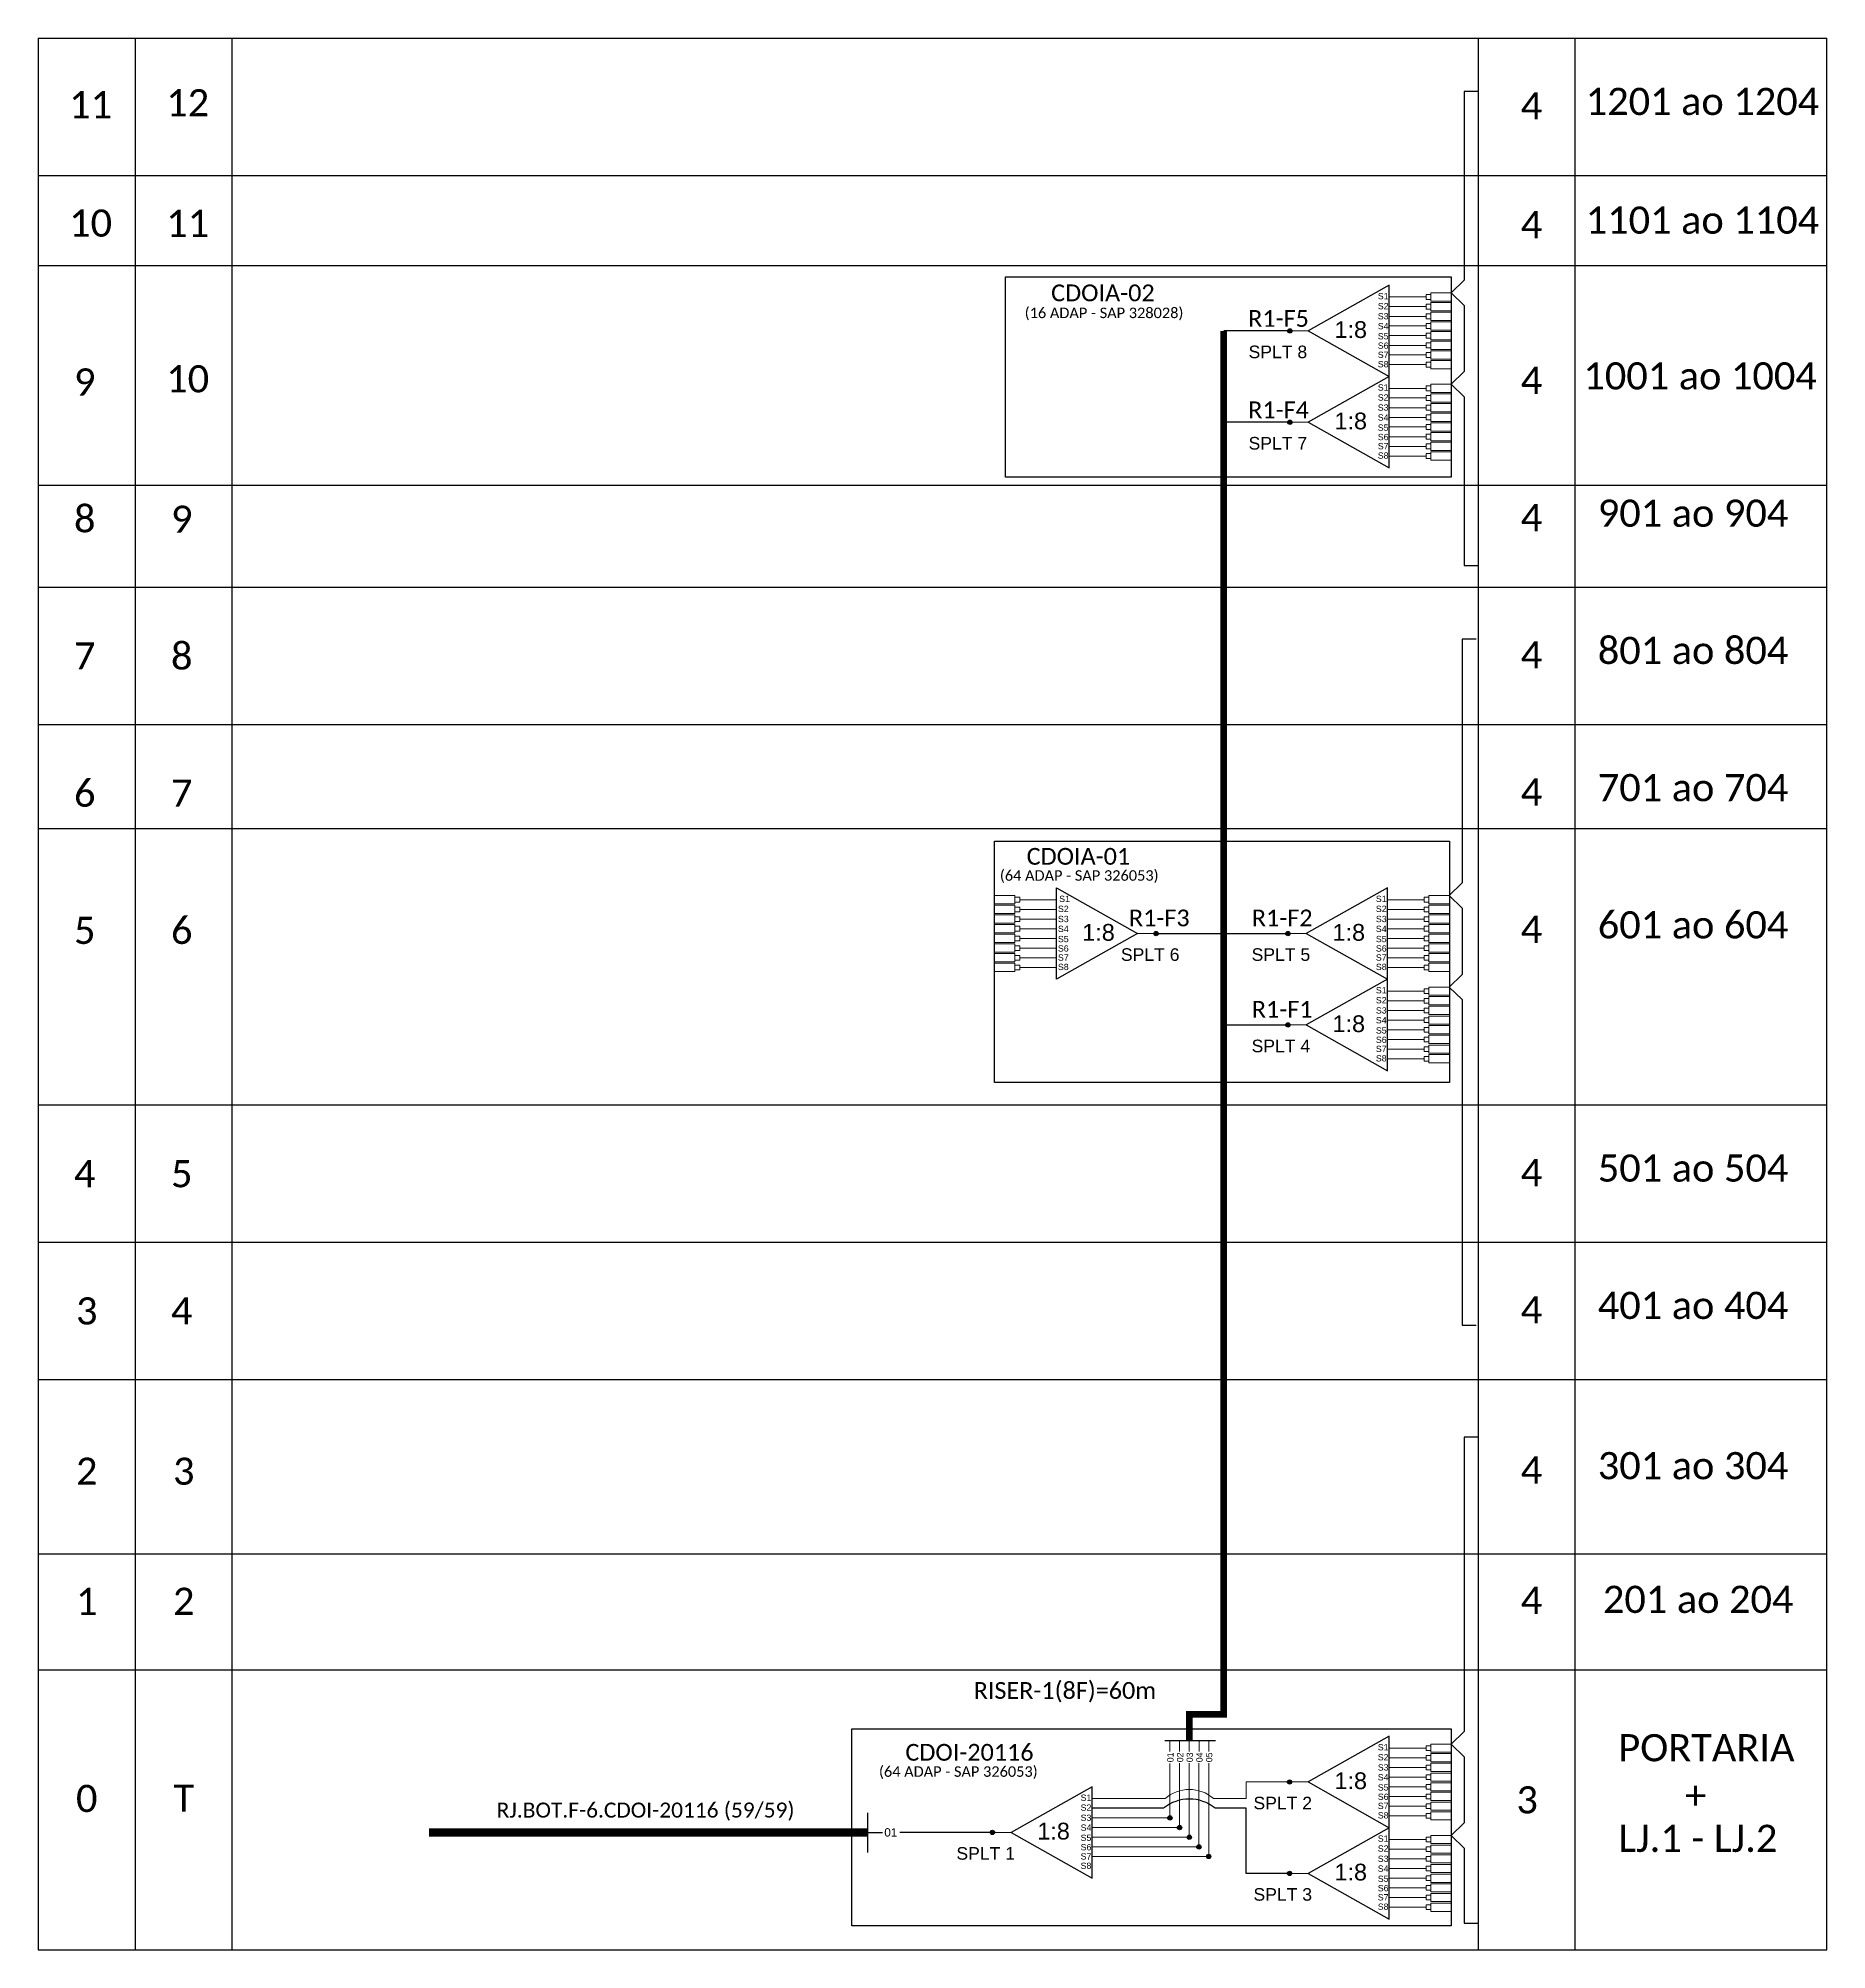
# Model space of a CAD drawing. Header units: metres. Extents: x -1286 to 449, y -500 to 94.
# Drawn here: x 54.1 to 267.4, y -266.8 to -38.8 of the extents above; entities that cross this region are included whole.
import ezdxf
from ezdxf.enums import TextEntityAlignment as Align

# ---------------------------------------------------------------- set-up
doc = ezdxf.new("R2010")
doc.units = ezdxf.units.M
doc.styles.add('ARIAL', font='arial.ttf')
doc.styles.add('WMF-Calibri0', font='calibri.ttf')

# ---------------------------------------------------------------- blocks, each defined once
blk = doc.blocks.new('SPLT_1-8_SC-APC')
at = {"color": 1}
blk.add_lwpolyline([(-7.37, -2.1), (-17.04, -7.55), (-7.37, -13), (-7.37, -2.1)], dxfattribs=at)
at = {"color": 3, "lineweight": 0}
for points in [[(-2.99, -3.51), (-7.37, -3.51)], [(-2.41, -3.02), (-2.41, -4)], [(-2.41, -3.02), (0, -3.02)], [(-2.41, -4), (0, -4)], [(-2.41, -4.17), (-2.41, -5.16)], [(-2.41, -4.17), (0, -4.17)], [(-7.37, -4.66), (-2.99, -4.66)], [(-7.37, -5.82), (-2.99, -5.82)], [(-2.41, -5.16), (0, -5.16)], [(-2.41, -5.32), (-2.41, -6.31)], [(-2.41, -5.32), (0, -5.32)], [(-2.41, -6.31), (0, -6.31)], [(-2.41, -6.48), (-2.41, -7.46)], [(-2.41, -6.48), (0, -6.48)], [(-7.37, -6.97), (-2.99, -6.97)], [(-7.37, -8.12), (-2.99, -8.12)], [(-2.41, -7.46), (0, -7.46)], [(-2.41, -7.63), (-2.41, -8.62)], [(-2.41, -7.63), (0, -7.63)], [(-2.41, -8.62), (0, -8.62)], [(-2.41, -8.78), (-2.41, -9.77)], [(-2.41, -8.78), (0, -8.78)], [(-7.37, -9.28), (-2.99, -9.28)], [(-7.37, -10.43), (-2.99, -10.43)], [(-2.41, -9.77), (0, -9.77)], [(-2.41, -9.94), (-2.41, -10.92)], [(-2.41, -9.94), (0, -9.94)], [(-2.41, -10.92), (0, -10.92)], [(-2.41, -11.09), (-2.41, -12.08)], [(-2.41, -11.09), (0, -11.09)], [(-7.37, -11.58), (-2.99, -11.58)], [(-2.41, -12.08), (0, -12.08)]]:
    blk.add_lwpolyline(points, dxfattribs=at)
for points in [[(-2.99, -3.22), (-2.41, -3.22), (-2.41, -3.8), (-2.99, -3.8)], [(-2.99, -4.38), (-2.41, -4.38), (-2.41, -4.95), (-2.99, -4.95)], [(-2.99, -5.53), (-2.41, -5.53), (-2.41, -6.1), (-2.99, -6.1)], [(-2.99, -6.68), (-2.41, -6.68), (-2.41, -7.26), (-2.99, -7.26)], [(-2.99, -7.84), (-2.41, -7.84), (-2.41, -8.41), (-2.99, -8.41)], [(-2.99, -8.99), (-2.41, -8.99), (-2.41, -9.56), (-2.99, -9.56)], [(-2.99, -10.14), (-2.41, -10.14), (-2.41, -10.72), (-2.99, -10.72)], [(-2.99, -11.3), (-2.41, -11.3), (-2.41, -11.87), (-2.99, -11.87)]]:
    blk.add_lwpolyline(points, close=True, dxfattribs=at)
at = {"color": 1, "lineweight": 0}
blk.add_lwpolyline([(-17.04, -7.55), (-19.26, -7.55)], dxfattribs=at)
at = {"color": 1, "style": 'ARIAL'}
for s, height, p in [('S1', 0.75, (-8.74, -3.78)), ('S2', 0.75, (-8.74, -4.97)), ('1:8', 2, (-13.91, -8.4)), ('S3', 0.75, (-8.74, -6.18)), ('S4', 0.75, (-8.74, -7.36)), ('S5', 0.75, (-8.74, -8.57)), ('S6', 0.75, (-8.74, -9.69)), ('S7', 0.75, (-8.74, -10.78)), ('S8', 0.75, (-8.74, -11.9))]:
    blk.add_text(s, height=height, dxfattribs=at).set_placement(p)
blk = doc.blocks.new('SPLT_1-8_SC-APC_ESQ')
at = {"color": 1}
blk.add_lwpolyline([(7.37, -2.1), (17.04, -7.55), (7.37, -13), (7.37, -2.1)], dxfattribs=at)
at = {"color": 3, "lineweight": 0}
for points in [[(2.41, -3.02), (0, -3.02)], [(2.41, -4), (0, -4)], [(2.41, -4.17), (0, -4.17)], [(2.41, -3.02), (2.41, -4)], [(2.41, -4.17), (2.41, -5.16)], [(2.99, -3.51), (7.37, -3.51)], [(2.41, -5.16), (0, -5.16)], [(2.41, -5.32), (0, -5.32)], [(2.41, -6.31), (0, -6.31)], [(2.41, -6.48), (0, -6.48)], [(2.41, -5.32), (2.41, -6.31)], [(2.41, -6.48), (2.41, -7.46)], [(7.37, -4.66), (2.99, -4.66)], [(7.37, -5.82), (2.99, -5.82)], [(2.41, -7.46), (0, -7.46)], [(2.41, -7.63), (0, -7.63)], [(2.41, -8.62), (0, -8.62)], [(2.41, -8.78), (0, -8.78)], [(2.41, -7.63), (2.41, -8.62)], [(2.41, -8.78), (2.41, -9.77)], [(7.37, -6.97), (2.99, -6.97)], [(7.37, -8.12), (2.99, -8.12)], [(2.41, -9.77), (0, -9.77)], [(2.41, -9.94), (0, -9.94)], [(2.41, -10.92), (0, -10.92)], [(2.41, -11.09), (0, -11.09)], [(2.41, -9.94), (2.41, -10.92)], [(2.41, -11.09), (2.41, -12.08)], [(7.37, -9.28), (2.99, -9.28)], [(7.37, -10.43), (2.99, -10.43)], [(2.41, -12.08), (0, -12.08)], [(7.37, -11.58), (2.99, -11.58)]]:
    blk.add_lwpolyline(points, dxfattribs=at)
for points in [[(2.99, -3.22), (2.41, -3.22), (2.41, -3.8), (2.99, -3.8)], [(2.99, -4.38), (2.41, -4.38), (2.41, -4.95), (2.99, -4.95)], [(2.99, -5.53), (2.41, -5.53), (2.41, -6.1), (2.99, -6.1)], [(2.99, -6.68), (2.41, -6.68), (2.41, -7.26), (2.99, -7.26)], [(2.99, -7.84), (2.41, -7.84), (2.41, -8.41), (2.99, -8.41)], [(2.99, -8.99), (2.41, -8.99), (2.41, -9.56), (2.99, -9.56)], [(2.99, -10.14), (2.41, -10.14), (2.41, -10.72), (2.99, -10.72)], [(2.99, -11.3), (2.41, -11.3), (2.41, -11.87), (2.99, -11.87)]]:
    blk.add_lwpolyline(points, close=True, dxfattribs=at)
at = {"color": 1, "lineweight": 0}
blk.add_lwpolyline([(17.04, -7.55), (19.26, -7.55)], dxfattribs=at)
at = {"color": 1, "style": 'ARIAL'}
for s, height, p in [('S2', 0.75, (7.56, -4.97)), ('S1', 0.75, (7.7, -3.78)), ('S3', 0.75, (7.55, -6.18)), ('S4', 0.75, (7.55, -7.36)), ('1:8', 2, (10.45, -8.4)), ('S5', 0.75, (7.55, -8.57)), ('S6', 0.75, (7.55, -9.69)), ('S7', 0.75, (7.55, -10.78)), ('S8', 0.75, (7.55, -11.9))]:
    blk.add_text(s, height=height, dxfattribs=at).set_placement(p)

msp = doc.modelspace()

# ---------------------------------------------------------------- hatches: boundary and pattern name
h = msp.add_hatch(color=3)
h.dxf.hatch_style = 1
edge = h.paths.add_edge_path()
edge.add_arc((203.38, -73.69), 0.256, 0, 360)
h = msp.add_hatch(color=3)
h.dxf.hatch_style = 1
edge = h.paths.add_edge_path()
edge.add_arc((203.38, -84.59), 0.256, 0, 360)
h = msp.add_hatch(color=3)
h.dxf.hatch_style = 1
edge = h.paths.add_edge_path()
edge.add_arc((187.43, -145.6), 0.256, 0, 360)
h = msp.add_hatch(color=3)
h.dxf.hatch_style = 1
edge = h.paths.add_edge_path()
edge.add_arc((203.15, -145.6), 0.256, 0, 360)
h = msp.add_hatch(color=3)
h.dxf.hatch_style = 1
edge = h.paths.add_edge_path()
edge.add_arc((203.15, -156.49), 0.256, 0, 360)
h = msp.add_hatch(color=3)
h.dxf.hatch_style = 1
edge = h.paths.add_edge_path()
edge.add_arc((203.35, -246.81), 0.256, 0, 360)
h = msp.add_hatch(color=3)
h.dxf.hatch_style = 1
edge = h.paths.add_edge_path()
edge.add_arc((189.07, -251.09), 0.256, 0, 360)
h = msp.add_hatch(color=3)
h.dxf.hatch_style = 1
edge = h.paths.add_edge_path()
edge.add_arc((167.91, -252.82), 0.256, 0, 360)
h = msp.add_hatch(color=3)
h.dxf.hatch_style = 1
edge = h.paths.add_edge_path()
edge.add_arc((190.23, -252.25), 0.256, 0, 360)
h = msp.add_hatch(color=3)
h.dxf.hatch_style = 1
edge = h.paths.add_edge_path()
edge.add_arc((191.39, -253.4), 0.256, 0, 360)
h = msp.add_hatch(color=3)
h.dxf.hatch_style = 1
edge = h.paths.add_edge_path()
edge.add_arc((192.54, -254.55), 0.256, 0, 360)
h = msp.add_hatch(color=3)
h.dxf.hatch_style = 1
edge = h.paths.add_edge_path()
edge.add_arc((193.7, -255.7), 0.256, 0, 360)
h = msp.add_hatch(color=3)
h.dxf.hatch_style = 1
edge = h.paths.add_edge_path()
edge.add_arc((203.35, -257.71), 0.256, 0, 360)

# ---------------------------------------------------------------- linework, layer by layer
at = {"color": 5, "lineweight": 0}
for p, q in [((189.07, -251.09), (189.07, -244.59)), ((190.23, -252.25), (190.23, -244.58)), ((191.39, -253.4), (191.39, -244.58)), ((192.54, -254.55), (192.54, -244.58)), ((193.7, -255.7), (193.7, -244.58))]:
    msp.add_line(p, q, dxfattribs=at)
at = {"color": 7, "lineweight": 0}
for p, q in [((179.8, -251.09), (189.07, -251.09)), ((179.8, -252.25), (190.23, -252.25)), ((179.8, -253.4), (191.39, -253.4)), ((179.8, -254.55), (192.54, -254.55)), ((179.8, -255.7), (193.7, -255.7))]:
    msp.add_line(p, q, dxfattribs=at)
for points in [[(54.1, -38.78), (267.42, -38.78)], [(54.1, -38.78), (54.1, -266.82), (267.42, -266.82), (267.42, -38.78)], [(65.68, -38.78), (65.68, -266.82)], [(77.25, -266.82), (77.25, -38.78)], [(225.83, -38.78), (225.83, -266.82)], [(237.4, -266.82), (237.4, -38.78)], [(54.1, -55.15), (267.42, -55.15)], [(54.1, -65.91), (267.42, -65.91)], [(54.1, -92.11), (267.42, -92.11)], [(54.1, -104.27), (267.42, -104.27)], [(54.1, -120.64), (267.42, -120.64)], [(54.1, -133.05), (267.42, -133.05)], [(54.1, -166.03), (267.42, -166.03)], [(54.1, -182.41), (267.42, -182.41)], [(54.1, -198.78), (267.42, -198.78)], [(54.1, -219.58), (267.42, -219.58)], [(54.1, -233.44), (267.42, -233.44)]]:
    msp.add_lwpolyline(points)
at = {"color": 3}
for points in [[(225.83, -45.14), (224.18, -45.14), (224.17, -67.65), (222.61, -69.16), (224.17, -70.67), (224.17, -78.55), (222.61, -80.06), (224.17, -81.57), (224.17, -101.69), (225.83, -101.69)], [(225.6, -110.46), (223.95, -110.46), (223.94, -139.56), (222.38, -141.07), (223.94, -142.58), (223.94, -150.46), (222.38, -151.97), (223.94, -153.47), (223.94, -192.32), (225.59, -192.32)], [(225.83, -205.67), (224.17, -205.67), (224.18, -240.77), (222.62, -242.28), (224.18, -243.79), (224.18, -251.67), (222.61, -253.18), (224.18, -254.69), (224.18, -263.64), (225.83, -263.64)], [(153.06, -252.82), (154.79, -252.82)], [(167.91, -252.82), (156.85, -252.82)]]:
    msp.add_lwpolyline(points, dxfattribs=at)
at = {"color": 1}
for points in [[(169.48, -67.26), (222.61, -67.26), (222.61, -91.15), (169.48, -91.15)], [(168.17, -134.55), (222.41, -134.55), (222.41, -163.36), (168.17, -163.36)], [(151.14, -240.48), (222.61, -240.48), (222.61, -263.95), (151.14, -263.95)]]:
    msp.add_lwpolyline(points, close=True, dxfattribs=at)
at = {"color": 5, "const_width": 0.8}
msp.add_lwpolyline([(195.5, -73.69), (195.5, -238.75), (191.39, -238.75), (191.39, -241.87)], dxfattribs=at)
at = {"color": 5}
for points in [[(203.35, -73.69), (195.5, -73.69)], [(203.35, -84.59), (195.5, -84.59)], [(187.43, -145.6), (203.12, -145.6)], [(195.27, -156.49), (203.12, -156.49)], [(188.49, -241.87), (194.5, -241.87)]]:
    msp.add_lwpolyline(points, dxfattribs=at)
at = {"color": 5, "lineweight": 0}
for points in [[(189.08, -241.87), (189.08, -243.16)], [(190.23, -241.87), (190.23, -243.16)], [(191.39, -241.87), (191.39, -243.16)], [(192.55, -241.87), (192.55, -243.16)], [(193.7, -241.87), (193.7, -243.16)]]:
    msp.add_lwpolyline(points, dxfattribs=at)
at = {"color": 1}
for points in [[(179.8, -247.37), (170.14, -252.82), (179.8, -258.27), (179.8, -247.37)], [(153.06, -255.22), (153.06, -250.5)]]:
    msp.add_lwpolyline(points, dxfattribs=at)
at = {"color": 7, "lineweight": 0}
msp.add_lwpolyline([(203.35, -246.81), (198.17, -246.81), (198.17, -248.78), (194.27, -248.78, 0.377389), (188.51, -248.79), (179.8, -248.79)], format="xyb", dxfattribs=at)
at = {"color": 7}
for points in [[(188.32, -249.94), (179.8, -249.94)], [(203.35, -257.71), (198.17, -257.71), (198.17, -249.94), (194.45, -249.94)]]:
    msp.add_lwpolyline(points, dxfattribs=at)
at = {"color": 1, "const_width": 1}
msp.add_lwpolyline([(100.7, -252.82), (153.06, -252.82)], dxfattribs=at)
at = {"color": 1, "lineweight": 0}
msp.add_lwpolyline([(170.14, -252.82), (167.91, -252.82)], dxfattribs=at)
at = {"color": 3}
for centre in [(203.38, -73.69), (203.38, -84.59), (187.43, -145.6), (203.15, -145.6), (203.15, -156.49), (203.35, -246.81), (189.07, -251.09), (167.91, -252.82), (190.23, -252.25), (191.39, -253.4), (192.54, -254.55), (193.7, -255.7), (203.35, -257.71)]:
    msp.add_circle(centre, 0.256, dxfattribs=at)
at = {"color": 7}
msp.add_arc((191.39, -253.63), 4.79, 50.2303, 129.7697, dxfattribs=at)

# ---------------------------------------------------------------- block references
at = {"color": 3}
for p in [(222.61, -66.14), (222.61, -77.04), (222.38, -138.05), (222.38, -148.95), (222.61, -239.26), (222.61, -250.16)]:
    msp.add_blockref('SPLT_1-8_SC-APC', p, dxfattribs=at)
msp.add_blockref('SPLT_1-8_SC-APC_ESQ', (168.17, -138.05))

# ---------------------------------------------------------------- texts
at = {"color": 7, "style": 'WMF-Calibri0'}
for s, p in [('11', (60.35, -46.7)), ('12', (71.93, -46.48)), ('10', (60.35, -60.83)), ('11', (71.93, -60.86)), ('10', (71.93, -79.41))]:
    msp.add_text(s, height=3.24, dxfattribs=at).set_placement(p, align=Align.MIDDLE_CENTER)
at = {"color": 7}
for s, height, style, p in [('1201 ao 1204', 3.24, 'WMF-Calibri0', (238.67, -47.94)), ('1101 ao 1104', 3.24, 'WMF-Calibri0', (238.67, -62.1)), ('SPLT 8', 1.5, 'ARIAL', (198.46, -76.95)), ('1001 ao 1004', 3.24, 'WMF-Calibri0', (238.39, -80.68)), ('SPLT 7', 1.5, 'ARIAL', (198.46, -87.85)), ('901 ao 904', 3.24, 'WMF-Calibri0', (240.11, -97.06)), ('801 ao 804', 3.24, 'WMF-Calibri0', (240.11, -113.43)), ('701 ao 704', 3.24, 'WMF-Calibri0', (240.11, -129.8)), ('601 ao 604', 3.24, 'WMF-Calibri0', (240.11, -146.17)), ('SPLT 6', 1.5, 'ARIAL', (183.23, -148.85)), ('SPLT 5', 1.5, 'ARIAL', (198.82, -148.85)), ('SPLT 4', 1.5, 'ARIAL', (198.82, -159.75)), ('501 ao 504', 3.24, 'WMF-Calibri0', (240.11, -175.19)), ('401 ao 404', 3.24, 'WMF-Calibri0', (240.11, -191.57)), ('301 ao 304', 3.24, 'WMF-Calibri0', (240.11, -210.69)), ('201 ao 204', 3.24, 'WMF-Calibri0', (240.72, -226.64)), ('PORTARIA', 3.24, 'WMF-Calibri0', (242.56, -244.34)), ('SPLT 2', 1.5, 'ARIAL', (199.04, -250.07)), ('LJ.1 - LJ.2', 3.24, 'WMF-Calibri0', (242.56, -255.15)), ('SPLT 1', 1.5, 'ARIAL', (163.61, -256.08)), ('SPLT 3', 1.5, 'ARIAL', (199.04, -260.97))]:
    msp.add_text(s, height=height, dxfattribs=dict(at, style=style)).set_placement(p)
at = {"color": 1}
for s, height, style, p in [('CDOIA-02', 2, 'WMF-Calibri0', (174.91, -70.16)), ('CDOIA-01', 2, 'WMF-Calibri0', (171.99, -137.38)), ('CDOI-20116', 2, 'WMF-Calibri0', (157.53, -244.27)), ('S1', 0.75, 'ARIAL', (178.43, -249.06)), ('S2', 0.75, 'ARIAL', (178.43, -250.24)), ('S3', 0.75, 'ARIAL', (178.43, -251.45)), ('1:8', 2, 'ARIAL', (173.26, -253.67)), ('S4', 0.75, 'ARIAL', (178.43, -252.63)), ('S5', 0.75, 'ARIAL', (178.43, -253.84)), ('S6', 0.75, 'ARIAL', (178.43, -254.96)), ('S7', 0.75, 'ARIAL', (178.43, -256.06)), ('S8', 0.75, 'ARIAL', (178.43, -257.18))]:
    msp.add_text(s, height=height, dxfattribs=dict(at, style=style)).set_placement(p)
at = {"color": 1, "style": 'WMF-Calibri0'}
for s, p in [('(16 ADAP - SAP 328028)', (181.22, -72.17)), ('(64 ADAP - SAP 326053)', (178.26, -139.29)), ('(64 ADAP - SAP 326053)', (163.84, -246.19))]:
    msp.add_text(s, height=1.25, dxfattribs=at).set_placement(p, align=Align.CENTER)
at = {"color": 5, "style": 'WMF-Calibri0'}
for s, p in [('R1-F5', (198.41, -73.21)), ('R1-F4', (198.41, -84.11)), ('R1-F3', (184.19, -144.73)), ('R1-F2', (198.85, -144.73)), ('R1-F1', (198.85, -155.63)), ('RISER-1(8F)=60m', (165.67, -236.89))]:
    msp.add_text(s, height=2, dxfattribs=at).set_placement(p)
at = {"style": 'ARIAL'}
for s, p in [('01', (189.13, -243.87)), ('02', (190.29, -243.87)), ('03', (191.44, -243.87)), ('04', (192.6, -243.87)), ('05', (193.76, -243.87))]:
    msp.add_text(s, height=0.75, rotation=90, dxfattribs=at).set_placement(p, align=Align.MIDDLE_CENTER)
at = {"color": 1, "style": 'WMF-Calibri0'}
msp.add_text('RJ.BOT.F-6.CDOI-20116 (59/59)', height=1.7898, dxfattribs=at).set_placement((126.54, -250.16, 3.73), align=Align.MIDDLE_CENTER)
at = {"style": 'ARIAL'}
msp.add_text('01', height=1, dxfattribs=at).set_placement((155.79, -252.82), align=Align.MIDDLE_CENTER)
at = {"color": 7, "style": 'WMF-Calibri0'}
for tag, flags, p in [('4', 4, (232.2, -46.85)), ('4', 4, (232.2, -61.02)), ('9', 4, (59.65, -79.79)), ('4', 4, (232.2, -79.6)), ('8', 4, (59.65, -96.1)), ('9', 4, (71.22, -96.16)), ('4', 4, (232.2, -95.97)), ('7', 4, (59.65, -112.47)), ('8', 4, (71.22, -112.47)), ('4', 4, (232.2, -112.34)), ('6', 4, (59.65, -128.84)), ('7', 4, (71.22, -128.84)), ('4', 4, (232.2, -128.71)), ('5', 4, (59.65, -145.21)), ('6', 4, (71.22, -145.21)), ('4', 4, (232.2, -145.08)), ('4', 4, (59.65, -174.24)), ('5', 4, (71.22, -174.24)), ('4', 4, (232.2, -174.11)), ('3', 4, (59.89, -190.61)), ('4', 4, (71.22, -190.61)), ('4', 4, (232.2, -190.48)), ('2', 4, (59.89, -209.73)), ('3', 4, (71.46, -209.73)), ('4', 4, (232.2, -209.6)), ('1', 4, (59.89, -225.27)), ('2', 4, (71.46, -225.25)), ('4', 4, (232.2, -225.14)), ('0', 4, (59.89, -248.77)), ('T', 12, (71.46, -248.73)), ('3', 4, (231.68, -248.94)), ('+', 4, (251.78, -248.42))]:
    msp.add_attdef(tag, text='XX', height=3.24, dxfattribs=dict(at, flags=flags)).set_placement(p, align=Align.MIDDLE_CENTER)

doc.saveas('drawing.dxf')
